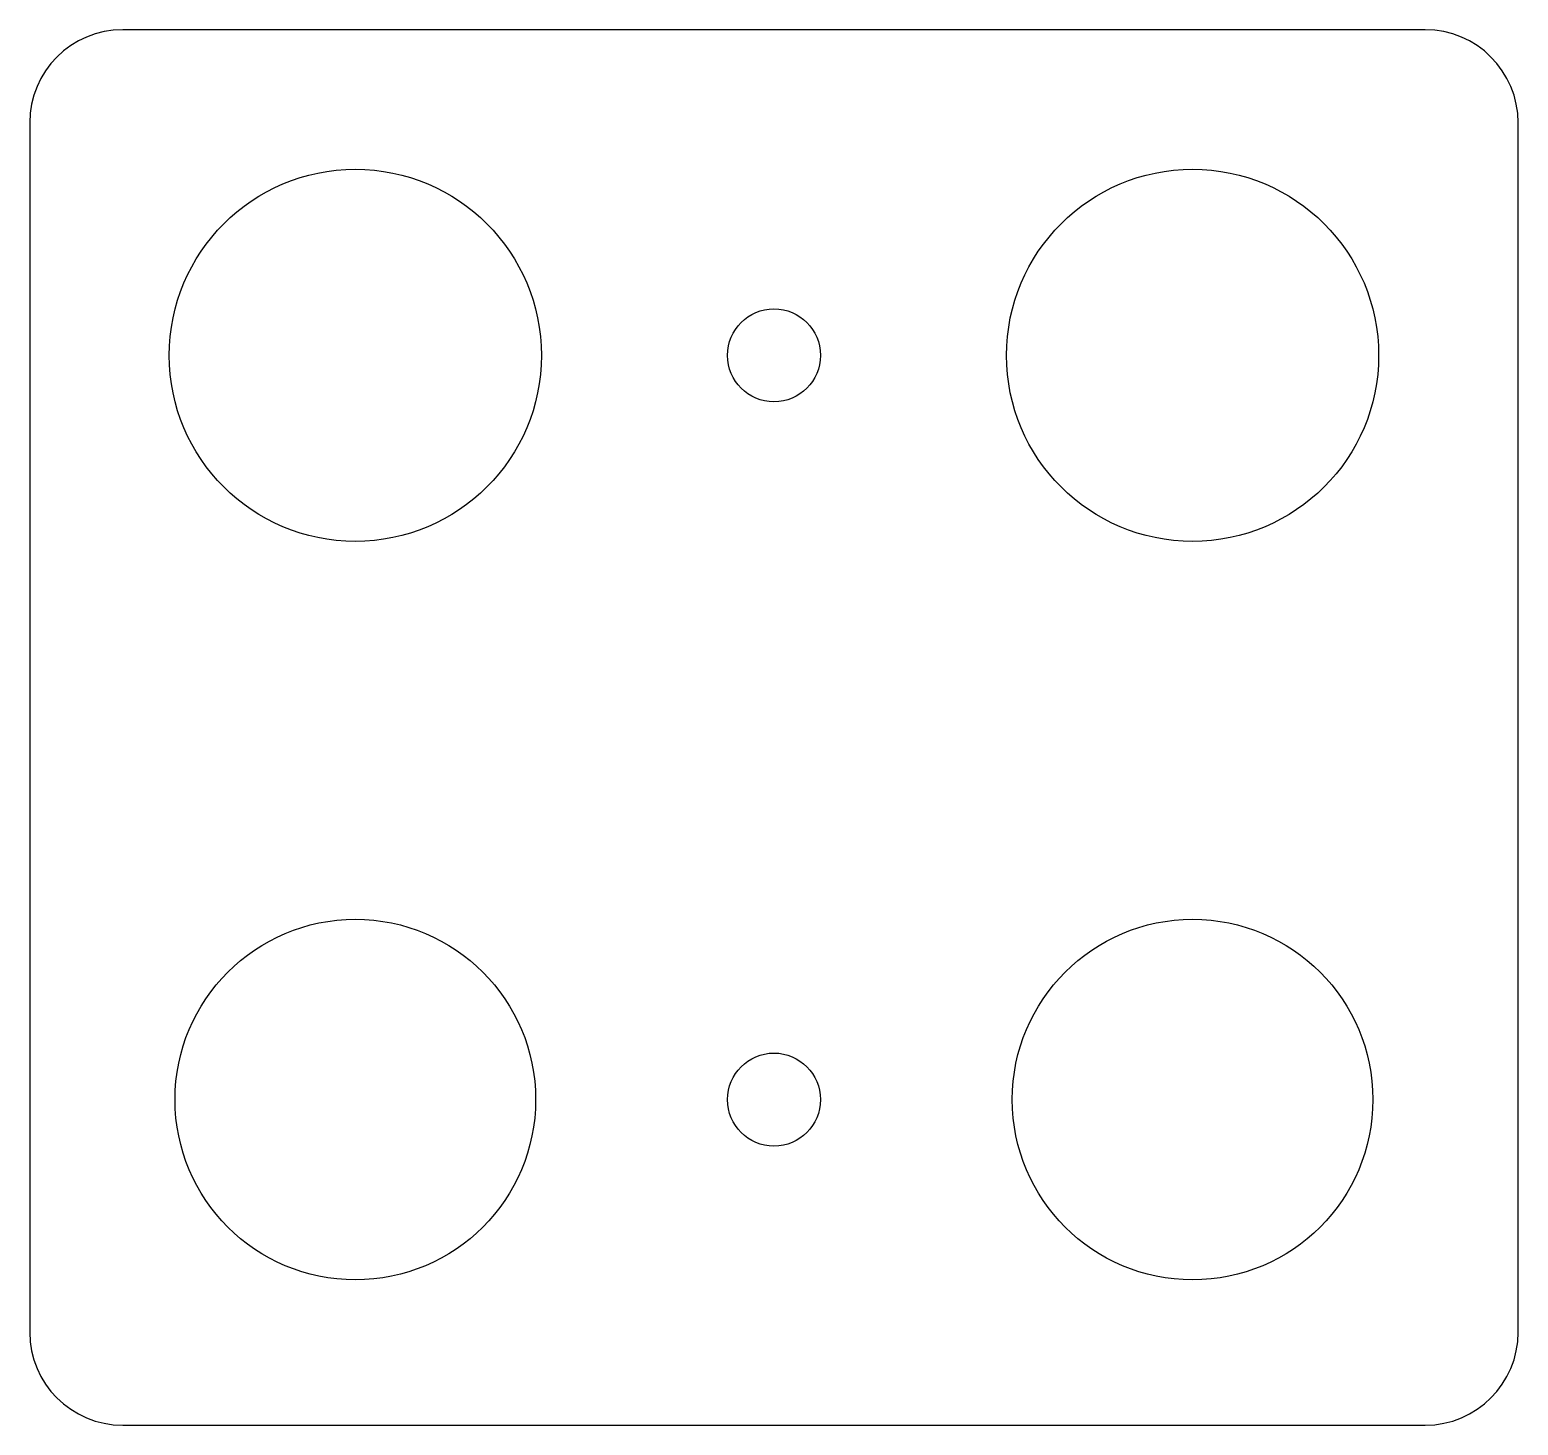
# Model space of a CAD drawing. Header units: millimetres. Extents: x 190 to 350, y 151 to 301.
import ezdxf

# ---------------------------------------------------------------- set-up
doc = ezdxf.new("R2010")
doc.units = ezdxf.units.MM
doc.layers.add('Default', color=7, linetype='Continuous')
doc.layers.add('SUPORTE_BODY_PUM', color=7, linetype='Continuous')

# ---------------------------------------------------------------- blocks, each defined once
blk = doc.blocks.new('SE')
at = {"layer": 'SUPORTE_BODY_PUM', "color": 7, "linetype": 'Continuous'}
for p, q in [((339.66, 300.64), (199.66, 300.64)), ((189.66, 290.64), (189.66, 160.64)), ((349.66, 160.64), (349.66, 290.64)), ((199.66, 150.64), (339.66, 150.64))]:
    blk.add_line(p, q, dxfattribs=at)
for centre, radius in [((224.66, 265.64), 20), ((314.66, 265.64), 20), ((269.66, 265.64), 5), ((224.66, 185.64), 19.38), ((314.66, 185.64), 19.38), ((269.66, 185.64), 5)]:
    blk.add_circle(centre, radius, dxfattribs=at)
for centre, start, end in [((199.66, 290.64), 90, 180), ((339.66, 290.64), 0, 90), ((199.66, 160.64), 180, 270), ((339.66, 160.64), 270, 0)]:
    blk.add_arc(centre, 10, start, end, dxfattribs=at)

msp = doc.modelspace()

# ---------------------------------------------------------------- block references
at = {"layer": 'Default'}
msp.add_blockref('SE', (0, 0), dxfattribs=at)

doc.saveas('drawing.dxf')
